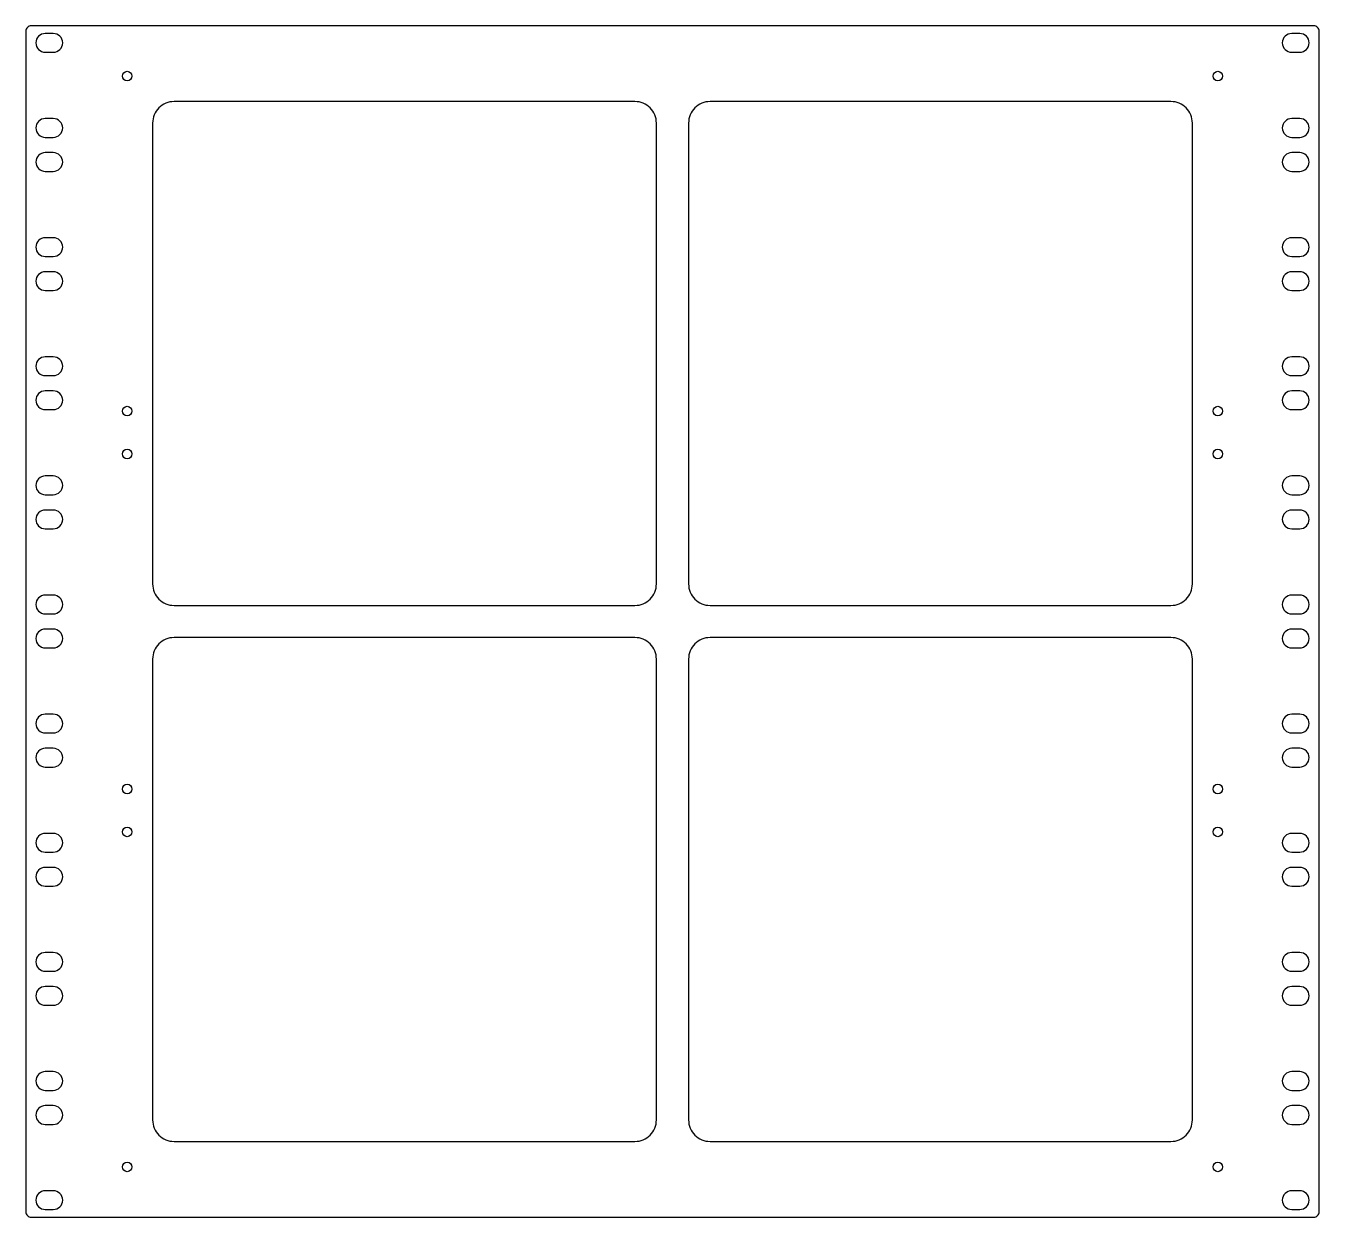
# Model space of a CAD drawing. Header units: millimetres. Extents: x -241 to 241, y 0 to 444.
import ezdxf

# ---------------------------------------------------------------- set-up
doc = ezdxf.new("R2010")
doc.units = ezdxf.units.MM
doc.layers.add('CUT', color=7, linetype='Continuous')

msp = doc.modelspace()

# ---------------------------------------------------------------- linework, layer by layer
at = {"layer": 'CUT'}
for points in [[(-239.3, 0), (239.3, 0, 0.414214), (241.3, 2), (241.3, 442.5, 0.414214), (239.3, 444.5), (-239.3, 444.5, 0.414214), (-241.3, 442.5), (-241.3, 2, 0.414214)], [(-234.05, 434.65), (-231.05, 434.65, 1), (-231.05, 441.65), (-234.05, 441.65, 1)], [(231.05, 434.65), (234.05, 434.65, 1), (234.05, 441.65), (231.05, 441.65, 1)], [(-186, 228.25), (-14, 228.25, 0.414214), (-6, 236.25), (-6, 408.25, 0.414214), (-14, 416.25), (-186, 416.25, 0.414214), (-194, 408.25), (-194, 236.25, 0.414214)], [(14, 228.25), (186, 228.25, 0.414214), (194, 236.25), (194, 408.25, 0.414214), (186, 416.25), (14, 416.25, 0.414214), (6, 408.25), (6, 236.25, 0.414214)], [(-234.05, 402.9), (-231.05, 402.9, 1), (-231.05, 409.9), (-234.05, 409.9, 1)], [(231.05, 402.9), (234.05, 402.9, 1), (234.05, 409.9), (231.05, 409.9, 1)], [(-234.05, 390.2), (-231.05, 390.2, 1), (-231.05, 397.2), (-234.05, 397.2, 1)], [(231.05, 390.2), (234.05, 390.2, 1), (234.05, 397.2), (231.05, 397.2, 1)], [(-234.05, 358.45), (-231.05, 358.45, 1), (-231.05, 365.45), (-234.05, 365.45, 1)], [(231.05, 358.45), (234.05, 358.45, 1), (234.05, 365.45), (231.05, 365.45, 1)], [(-234.05, 345.75), (-231.05, 345.75, 1), (-231.05, 352.75), (-234.05, 352.75, 1)], [(231.05, 345.75), (234.05, 345.75, 1), (234.05, 352.75), (231.05, 352.75, 1)], [(-234.05, 314), (-231.05, 314, 1), (-231.05, 321), (-234.05, 321, 1)], [(231.05, 314), (234.05, 314, 1), (234.05, 321), (231.05, 321, 1)], [(-234.05, 301.3), (-231.05, 301.3, 1), (-231.05, 308.3), (-234.05, 308.3, 1)], [(231.05, 301.3), (234.05, 301.3, 1), (234.05, 308.3), (231.05, 308.3, 1)], [(-234.05, 269.55), (-231.05, 269.55, 1), (-231.05, 276.55), (-234.05, 276.55, 1)], [(231.05, 269.55), (234.05, 269.55, 1), (234.05, 276.55), (231.05, 276.55, 1)], [(-234.05, 256.85), (-231.05, 256.85, 1), (-231.05, 263.85), (-234.05, 263.85, 1)], [(231.05, 256.85), (234.05, 256.85, 1), (234.05, 263.85), (231.05, 263.85, 1)], [(-234.05, 225.1), (-231.05, 225.1, 1), (-231.05, 232.1), (-234.05, 232.1, 1)], [(231.05, 225.1), (234.05, 225.1, 1), (234.05, 232.1), (231.05, 232.1, 1)], [(-234.05, 212.4), (-231.05, 212.4, 1), (-231.05, 219.4), (-234.05, 219.4, 1)], [(231.05, 212.4), (234.05, 212.4, 1), (234.05, 219.4), (231.05, 219.4, 1)], [(-186, 28.25), (-14, 28.25, 0.414214), (-6, 36.25), (-6, 208.25, 0.414214), (-14, 216.25), (-186, 216.25, 0.414214), (-194, 208.25), (-194, 36.25, 0.414214)], [(14, 28.25), (186, 28.25, 0.414214), (194, 36.25), (194, 208.25, 0.414214), (186, 216.25), (14, 216.25, 0.414214), (6, 208.25), (6, 36.25, 0.414214)], [(-234.05, 180.65), (-231.05, 180.65, 1), (-231.05, 187.65), (-234.05, 187.65, 1)], [(231.05, 180.65), (234.05, 180.65, 1), (234.05, 187.65), (231.05, 187.65, 1)], [(-234.05, 167.95), (-231.05, 167.95, 1), (-231.05, 174.95), (-234.05, 174.95, 1)], [(231.05, 167.95), (234.05, 167.95, 1), (234.05, 174.95), (231.05, 174.95, 1)], [(-234.05, 136.2), (-231.05, 136.2, 1), (-231.05, 143.2), (-234.05, 143.2, 1)], [(231.05, 136.2), (234.05, 136.2, 1), (234.05, 143.2), (231.05, 143.2, 1)], [(-234.05, 123.5), (-231.05, 123.5, 1), (-231.05, 130.5), (-234.05, 130.5, 1)], [(231.05, 123.5), (234.05, 123.5, 1), (234.05, 130.5), (231.05, 130.5, 1)], [(-234.05, 91.75), (-231.05, 91.75, 1), (-231.05, 98.75), (-234.05, 98.75, 1)], [(231.05, 91.75), (234.05, 91.75, 1), (234.05, 98.75), (231.05, 98.75, 1)], [(-234.05, 79.05), (-231.05, 79.05, 1), (-231.05, 86.05), (-234.05, 86.05, 1)], [(231.05, 79.05), (234.05, 79.05, 1), (234.05, 86.05), (231.05, 86.05, 1)], [(-234.05, 47.3), (-231.05, 47.3, 1), (-231.05, 54.3), (-234.05, 54.3, 1)], [(231.05, 47.3), (234.05, 47.3, 1), (234.05, 54.3), (231.05, 54.3, 1)], [(-234.05, 34.6), (-231.05, 34.6, 1), (-231.05, 41.6), (-234.05, 41.6, 1)], [(231.05, 34.6), (234.05, 34.6, 1), (234.05, 41.6), (231.05, 41.6, 1)], [(-234.05, 2.85), (-231.05, 2.85, 1), (-231.05, 9.85), (-234.05, 9.85, 1)], [(231.05, 2.85), (234.05, 2.85, 1), (234.05, 9.85), (231.05, 9.85, 1)]]:
    msp.add_lwpolyline(points, format="xyb", close=True, dxfattribs=at)
for centre in [(-203.5, 425.75), (203.5, 425.75), (-203.5, 300.75), (203.5, 300.75), (-203.5, 284.75), (203.5, 284.75), (-203.5, 159.75), (203.5, 159.75), (-203.5, 143.75), (203.5, 143.75), (-203.5, 18.75), (203.5, 18.75)]:
    msp.add_circle(centre, 1.8, dxfattribs=at)

doc.saveas('drawing.dxf')
